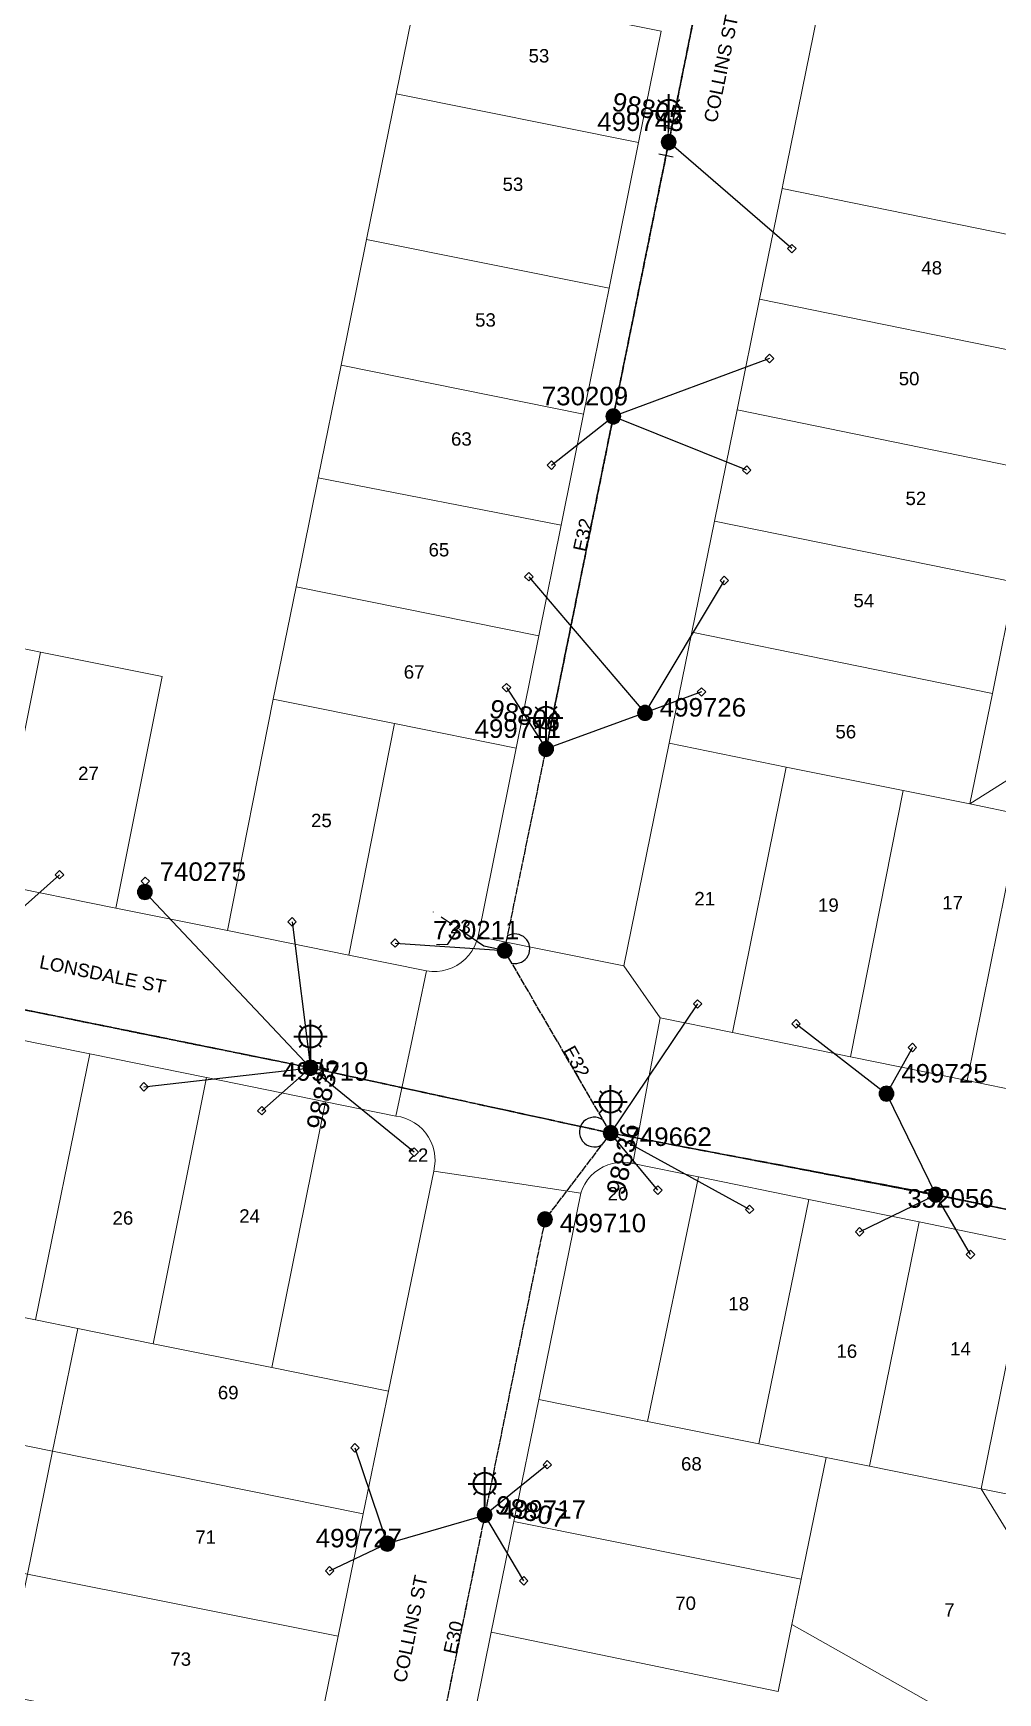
# Model space of a CAD drawing. Header units: metres. Extents: x 291879 to 294448, y 6259965 to 6261176.
# Drawn here: x 293783.8 to 293914, y 6260190.2 to 6260414 of the extents above; entities that cross this region are included whole.
import ezdxf
from ezdxf.enums import TextEntityAlignment as Align

# ---------------------------------------------------------------- set-up
doc = ezdxf.new("R2010")
doc.units = ezdxf.units.M
doc.linetypes.add('Cable Exist OH', pattern=[1, 1, 0])
doc.linetypes.add('Cable Exist UG', pattern=[8.2, 4, -1.2, 1.8, -1.2])
doc.layers.get('0').update_dxf_attribs({"color": 6})
for name, color, linetype, lineweight in [('Cadastre Buildings_SP_EXT', 9, 'Continuous', 5), ('Cadastre Land Parcels_SP_EXT', 9, 'Continuous', 5), ('Cadastre Roads_SP_EXT', 9, 'Continuous', 5)]:
    doc.layers.add(name, color=color, linetype=linetype, lineweight=lineweight)
for name, color, linetype in [('Duct_SP_EXT', 7, 'Continuous'), ('Equip_SP_SL_EXT', 7, 'Continuous'), ('Mains_HV_EXT', 7, 'Continuous'), ('Mains_LV_EXT', 7, 'Continuous'), ('Mains_SL_EXT', 7, 'Continuous'), ('Services_SP_EXT', 7, 'Continuous'), ('SupportsOH_SP_TR_HV_LV_SL_EXT', 7, 'Continuous'), ('Trench_SP_EXT', 7, 'Continuous')]:
    doc.layers.add(name, color=color, linetype=linetype)
doc.styles.add('iecARIAL', font='arial.ttf', dxfattribs={"height": 2})
doc.styles.add('POLE_LABEL', font='arial.ttf')
doc.styles.get("Standard").update_dxf_attribs({"font": 'arial.ttf'})

# ---------------------------------------------------------------- blocks, each defined once
blk = doc.blocks.new('SL_LANTERN_EXT')
at = {"lineweight": 40}
for p, q in [((-1.46, 5.68), (-1.06, 5.28)), ((0, 1.97), (0, 6.47)), ((1.46, 5.68), (1.06, 5.28)), ((-2.25, 4.22), (2.25, 4.22)), ((-1.46, 2.76), (-1.06, 3.16)), ((0, 0), (0, 2.72)), ((1.46, 2.76), (1.06, 3.16))]:
    blk.add_line(p, q, dxfattribs=at)
blk.add_circle((0, 4.22), 1.5, dxfattribs=at)
at = {"style": 'iecARIAL', "flags": 8}
blk.add_attdef('ASSET_NUM', (1.5, 1.5), '', height=2.5, dxfattribs=at)
for tag, p, height, flags in [('OPERATING_VOLTAGE', (0.98, -1.65), 0.2, 9), ('ORIENTATION', (0.98, -1.85), 0.2, 9), ('OWNED_BY', (0.98, -2.05), 0.2, 9), ('STATE', (0.98, -2.25), 0.2, 9), ('CONSTRUCTED_VOLTAGE', (0.98, -0.65), 0.2, 9), ('CONTROL_TYPE', (0.98, -0.85), 0.2, 9), ('LANTERN_PURPOSE', (0.98, -1.05), 0.2, 9), ('LANTERN_TYPE', (0.98, -1.25), 0.2, 9), ('NO_PHASES', (0.98, -1.45), 0.2, 9), ('LNUMBER', (2.18, -3.25), 2.5, 8), ('USAGE', (0.98, -2.45), 0.2, 9), ('CEXIST', (0.98, -2.65), 0.2, 9), ('CNEW', (0.98, -2.85), 0.2, 9), ('CNUMBER', (0.98, -3.05), 0.2, 9), ('CREMOVE', (0.98, -3.25), 0.2, 9), ('CREPLACE', (0.98, -3.45), 0.2, 9), ('LKINGHEIGHT', (0.98, -3.65), 0.2, 9), ('LBRACKET', (0.98, -3.85), 0.2, 9), ('LBRACKETVOCAB', (0.98, -4.05), 0.2, 9), ('LCATEGORY', (0.98, -4.25), 0.2, 9), ('LCHARGE1', (0.98, -4.45), 0.2, 9), ('LCHARGE1PERCENT', (0.98, -4.65), 0.2, 9), ('LCHARGE2', (0.98, -4.85), 0.2, 9), ('LCHARGE2PERCENT', (0.98, -5.05), 0.2, 9), ('LCHARGE3', (0.98, -5.25), 0.2, 9), ('LCHARGE3PERCENT', (0.98, -5.45), 0.2, 9), ('LEXIST', (0.98, -5.65), 0.2, 9), ('LLAMP', (0.98, -5.85), 0.2, 9), ('LLAMPVOCAB', (0.98, -6.05), 0.2, 9), ('LMAST', (0.98, -6.25), 0.2, 9), ('LMASTVOCAB', (0.98, -6.45), 0.2, 9), ('LNEW', (0.98, -6.65), 0.2, 9), ('LANTNUMBER', (0.98, -6.85), 0.2, 9), ('LOUTREACH', (0.98, -7.25), 0.2, 9), ('LOUTREACHVOCAB', (0.98, -7.45), 0.2, 9), ('LRATECODE', (0.98, -7.65), 0.2, 9), ('LREMOVE', (0.98, -7.85), 0.2, 9), ('LREPLACE', (0.98, -8.05), 0.2, 9), ('LTYPE', (0.98, -8.25), 0.2, 9), ('LTYPEVOCAB', (0.98, -8.45), 0.2, 9), ('LEGEND', (0.98, -8.65), 0.2, 9), ('LOCATION', (0.98, -8.85), 0.2, 9), ('NOTES', (0.98, -9.05), 0.2, 9), ('STREETNAME', (0.98, -9.25), 0.2, 9), ('SUBURB', (0.98, -9.45), 0.2, 1)]:
    blk.add_attdef(tag, p, '', height=height, dxfattribs=dict(flags=flags))
blk = doc.blocks.new('CCP_EXT')
at = {"flags": 9}
for tag, p in [('STATE', (0, -1.8)), ('NOTES', (0, -2))]:
    blk.add_attdef(tag, text='', height=0.2, dxfattribs=at).set_placement(p, align=Align.MIDDLE_LEFT)
blk.add_wipeout([(0, 0.57), (0.57, 0), (0, -0.57), (-0.57, 0)])
blk.add_lwpolyline([(-0.57, 0), (0, 0.57), (0.57, 0), (0, -0.57), (-0.57, 0)])
at = {"flags": 1}
blk.add_attdef('Z', (0, 0), '', height=0.2, dxfattribs=at)
at = {"flags": 9}
for tag, p in [('CCP_TYPE', (0, 0)), ('CONSTRUCTED_VOLTAGE', (0, -0.2)), ('OPERATING_VOLTAGE', (0, -0.6)), ('ORIENTATION', (0, -0.8)), ('OWNED_BY', (0, -1)), ('NO_PHASES', (0, -0.4)), ('USAGE', (0, -1.2)), ('LEGEND', (0, -1.4)), ('LIFE_SUPPORT', (0, -1.6))]:
    blk.add_attdef(tag, text='', height=0.2, dxfattribs=at).set_placement(p, align=Align.MIDDLE_LEFT)
blk = doc.blocks.new('POLE_EXT')
blk.add_hatch(color=256).paths.add_polyline_path([(-1, 0, 1), (1, 0, 1)])
blk.add_lwpolyline([(-1, 0, 1), (1, 0, 1)], format="xyb", close=True)
for tag, height, flags, p in [('pNumber', 2.5, 8, (-17.84, 2.07)), ('OWNED_BY', 0.2, 9, (1.35, -0.4)), ('SPECIAL_USE', 0.2, 9, (1.35, -0.8)), ('STATE', 0.2, 9, (1.35, -1)), ('cLV', 0.2, 9, (1.35, -1.4)), ('hDepth', 0.2, 9, (1.35, -1.6)), ('hDia', 0.2, 9, (1.35, -1.8)), ('cHV', 0.2, 9, (1.35, -2)), ('PARENT', 0.2, 9, (1.35, -0.6)), ('USAGE', 0.2, 9, (1.35, -1.2)), ('LBRACKET', 0.2, 9, (1.35, -2.2)), ('cLinedev', 0.2, 9, (1.35, -3.4)), ('pExisting', 0.2, 9, (1.35, -3.8)), ('pFooting', 0.2, 9, (1.35, -4.4)), ('LExisting', 0.2, 9, (1.35, -2.4)), ('LANTNUMBER', 0.2, 9, (1.35, -2.6)), ('LOther', 0.2, 9, (1.35, -2.8)), ('LRemove', 0.2, 9, (1.35, -3)), ('LEGEND', 0.2, 9, (1.35, -3.2)), ('LOCATION', 0.2, 9, (1.35, -3.6)), ('PFNUMBER', 0.2, 9, (1.35, -4)), ('NEWPFNUMBER', 0.2, 9, (1.35, -4.2)), ('pNew', 0.2, 9, (1.35, -4.6)), ('pRelocate', 0.2, 9, (1.35, -5)), ('pRemove', 0.2, 9, (1.35, -5.2)), ('pReplace', 0.2, 9, (1.35, -5.4)), ('pStay', 0.2, 9, (1.35, -5.6)), ('pType', 0.2, 9, (1.35, -5.8)), ('cspan', 0.2, 9, (1.35, -6)), ('STREETNAME', 0.2, 9, (1.35, -6.2)), ('SUBURB', 0.2, 9, (1.35, -6.4)), ('NOTES', 0.2, 9, (1.35, -6.6)), ('MAINTAINED_BY', 0.2, 9, (1.36, -6.81)), ('OPERATED_BY', 0.2, 9, (1.36, -7.01))]:
    blk.add_attdef(tag, text='', height=height, dxfattribs=dict(flags=flags)).set_placement(p, align=Align.MIDDLE_LEFT)
at = {"style": 'POLE_LABEL'}
for tag, height, flags, p in [('ASSET_NUM', 2.5, 8, (2, 2)), ('STRUCTURE_PLANT_NUMBER', 0.2, 9, (1.35, 0.03)), ('STREET_CODE', 0.2, 9, (1.35, -0.2))]:
    blk.add_attdef(tag, text='', height=height, dxfattribs=dict(at, flags=flags)).set_placement(p, align=Align.MIDDLE_LEFT)
at = {"flags": 1}
blk.add_attdef('Z', (1.35, -7.33), '', height=0.2, dxfattribs=at)
blk = doc.blocks.new('End Shackle_EXT')
at = {"flags": 9}
blk.add_attdef('NOTES', text='', height=0.2, dxfattribs=at).set_placement((0, -1.6), align=Align.MIDDLE_LEFT)
blk.add_wipeout([(0, 0.25), (1.81, 0.25), (1.82, -0.25), (0, -0.25)])
blk.add_line((1.81, -1), (1.81, 1))
at = {"flags": 1}
blk.add_attdef('Z', (0, 0), '', height=0.2, dxfattribs=at)
at = {"flags": 9}
for tag, p in [('CONNECTOR_TYPE', (0, 0)), ('CONSTRUCTED_VOLTAGE', (0, -0.2)), ('OPERATING_VOLTAGE', (0, -0.6)), ('ORIENTATION', (0, -0.8)), ('OWNED_BY', (0, -1)), ('STATE', (0, -1.2)), ('NO_PHASES', (0, -0.4)), ('USAGE', (0, -1.4))]:
    blk.add_attdef(tag, text='', height=0.2, dxfattribs=at).set_placement(p, align=Align.MIDDLE_LEFT)

msp = doc.modelspace()

# ---------------------------------------------------------------- linework, layer by layer
at = {"layer": 'Cadastre Land Parcels_SP_EXT', "linetype": 'Continuous'}
for points in [[(293933.85, 6260425.52), (293929.09, 6260426.51), (293893.26, 6260434), (293885.07, 6260393.77), (293884.94, 6260393.06), (293925.53, 6260384.79), (293928.59, 6260399.71), (293931.65, 6260414.7), (293933.85, 6260425.52)], [(293868.58, 6260414.28), (293835.88, 6260420.87), (293832.82, 6260405.84), (293865.55, 6260399.26), (293868.58, 6260414.28)], [(293865.55, 6260399.26), (293832.82, 6260405.84), (293828.84, 6260386.2), (293861.58, 6260379.64), (293865.55, 6260399.26)], [(293925.53, 6260384.79), (293884.94, 6260393.06), (293881.89, 6260378.13), (293922.48, 6260369.85), (293925.53, 6260384.79)], [(293861.58, 6260379.64), (293828.84, 6260386.2), (293825.4, 6260369.25), (293858.14, 6260362.61), (293861.58, 6260379.64)], [(293922.48, 6260369.85), (293881.89, 6260378.13), (293878.85, 6260363.22), (293919.43, 6260354.89), (293922.48, 6260369.85)], [(293858.14, 6260362.61), (293825.4, 6260369.25), (293822.3, 6260354.02), (293855.11, 6260347.65), (293858.14, 6260362.61)], [(293919.43, 6260354.89), (293878.85, 6260363.22), (293875.79, 6260348.21), (293916.33, 6260339.95), (293917.5, 6260345.57), (293919.43, 6260354.89)], [(293955.63, 6260347.46), (293919.43, 6260354.89), (293917.5, 6260345.57), (293916.33, 6260339.95), (293913.32, 6260324.97), (293910.26, 6260310.06), (293957.64, 6260339.91), (293957.15, 6260340.78), (293956.71, 6260341.66), (293956.35, 6260342.59), (293956.05, 6260343.53), (293955.84, 6260344.5), (293955.7, 6260345.48), (293955.63, 6260346.47), (293955.63, 6260347.46)], [(293855.11, 6260347.65), (293822.3, 6260354.02), (293819.33, 6260339.36), (293852.1, 6260332.74), (293855.11, 6260347.65)], [(293916.33, 6260339.95), (293875.79, 6260348.21), (293872.74, 6260333.23), (293913.32, 6260324.97), (293916.33, 6260339.95)], [(293852.1, 6260332.74), (293819.33, 6260339.36), (293816.24, 6260324.18), (293832.61, 6260320.9), (293849.04, 6260317.6), (293852.1, 6260332.74)], [(293963.81, 6260335.03), (293962.89, 6260335.41), (293962, 6260335.87), (293961.15, 6260336.39), (293960.34, 6260336.98), (293959.58, 6260337.63), (293958.88, 6260338.34), (293958.24, 6260339.11), (293957.64, 6260339.91), (293910.26, 6260310.06), (293917.12, 6260308.65), (293932.96, 6260305.44), (293948.87, 6260302.24), (293963.81, 6260335.03)], [(293769.13, 6260333.77), (293768.46, 6260333.91), (293765.37, 6260318.68), (293762.09, 6260302.69), (293778.55, 6260299.35), (293784.83, 6260330.54), (293769.13, 6260333.77)], [(293913.32, 6260324.97), (293872.74, 6260333.23), (293869.68, 6260318.26), (293885.46, 6260315.04), (293901.26, 6260311.86), (293910.26, 6260310.06), (293913.32, 6260324.97)], [(293784.83, 6260330.54), (293778.55, 6260299.35), (293794.99, 6260296.02), (293801.27, 6260327.25), (293784.83, 6260330.54)], [(293832.61, 6260320.9), (293816.24, 6260324.18), (293810.09, 6260292.97), (293826.44, 6260289.66), (293832.61, 6260320.9)], [(293849.04, 6260317.6), (293832.61, 6260320.9), (293826.44, 6260289.66), (293836.93, 6260287.53), (293837.64, 6260287.45), (293838.35, 6260287.46), (293839.05, 6260287.54), (293839.74, 6260287.71), (293840.41, 6260287.96), (293841.04, 6260288.28), (293841.63, 6260288.67), (293842.17, 6260289.13), (293842.65, 6260289.65), (293843.07, 6260290.22), (293843.42, 6260290.84), (293843.7, 6260291.5), (293843.9, 6260292.18), (293849.04, 6260317.6)], [(293885.46, 6260315.04), (293869.68, 6260318.26), (293863.56, 6260288.24), (293868.47, 6260281.21), (293878.21, 6260279.22), (293885.46, 6260315.04)], [(293901.26, 6260311.86), (293885.46, 6260315.04), (293878.21, 6260279.22), (293894.15, 6260275.96), (293901.26, 6260311.86)], [(293910.26, 6260310.06), (293901.26, 6260311.86), (293894.15, 6260275.96), (293909.88, 6260272.75), (293917.12, 6260308.65), (293910.26, 6260310.06)], [(293932.96, 6260305.44), (293917.12, 6260308.65), (293909.88, 6260272.75), (293925.65, 6260269.53), (293932.96, 6260305.44)], [(293791.5, 6260276.35), (293775.62, 6260279.56), (293768.35, 6260243.68), (293784.17, 6260240.48), (293791.5, 6260276.35)], [(293807.25, 6260273.15), (293791.5, 6260276.35), (293784.17, 6260240.48), (293789.86, 6260239.33), (293800.04, 6260237.27), (293807.25, 6260273.15)], [(293823.29, 6260269.89), (293807.25, 6260273.15), (293800.04, 6260237.27), (293816.07, 6260234.04), (293823.29, 6260269.89)], [(293832.81, 6260267.96), (293823.29, 6260269.89), (293816.07, 6260234.04), (293831.81, 6260230.86), (293837.91, 6260260.55), (293838.03, 6260261.22), (293838.08, 6260261.89), (293838.05, 6260262.57), (293837.95, 6260263.24), (293837.77, 6260263.89), (293837.52, 6260264.52), (293837.2, 6260265.12), (293836.82, 6260265.67), (293836.38, 6260266.19), (293835.88, 6260266.65), (293835.33, 6260267.04), (293834.74, 6260267.38), (293834.12, 6260267.65), (293833.47, 6260267.84), (293832.81, 6260267.96)], [(293864.76, 6260261.59), (293864.09, 6260261.7), (293863.4, 6260261.74), (293862.72, 6260261.69), (293862.05, 6260261.57), (293861.39, 6260261.37), (293860.77, 6260261.1), (293860.17, 6260260.76), (293859.62, 6260260.36), (293859.12, 6260259.89), (293858.68, 6260259.37), (293858.3, 6260258.8), (293857.98, 6260258.19), (293857.74, 6260257.55), (293852.07, 6260229.74), (293866.74, 6260226.78), (293873.62, 6260259.76), (293864.76, 6260261.59)], [(293888.52, 6260256.72), (293873.62, 6260259.76), (293866.74, 6260226.78), (293881.8, 6260223.75), (293888.52, 6260256.72)], [(293903.43, 6260253.69), (293888.52, 6260256.72), (293881.8, 6260223.75), (293890.85, 6260221.92), (293896.72, 6260220.74), (293903.43, 6260253.69)], [(293736.7, 6260250.07), (293721.26, 6260253.18), (293719.17, 6260236.42), (293786.47, 6260222.79), (293789.86, 6260239.33), (293784.17, 6260240.48), (293768.35, 6260243.68), (293752.44, 6260246.89), (293736.7, 6260250.07)], [(293918.44, 6260250.6), (293903.43, 6260253.69), (293896.72, 6260220.74), (293911.77, 6260217.68), (293918.44, 6260250.6)], [(293933.36, 6260247.59), (293918.44, 6260250.6), (293911.77, 6260217.68), (293926.63, 6260214.71), (293933.36, 6260247.59)], [(293800.04, 6260237.27), (293789.86, 6260239.33), (293786.47, 6260222.79), (293828.39, 6260214.33), (293831.81, 6260230.86), (293816.07, 6260234.04), (293800.04, 6260237.27)], [(293786.47, 6260222.79), (293719.17, 6260236.42), (293717.05, 6260219.36), (293783.06, 6260206.17), (293786.47, 6260222.79)], [(293890.85, 6260221.92), (293881.8, 6260223.75), (293866.74, 6260226.78), (293852.07, 6260229.74), (293848.72, 6260213.3), (293887.51, 6260205.5), (293890.85, 6260221.92)], [(293828.39, 6260214.33), (293786.47, 6260222.79), (293783.06, 6260206.17), (293824.99, 6260197.81), (293828.39, 6260214.33)], [(293935.89, 6260178.48), (293911.77, 6260217.68), (293896.72, 6260220.74), (293890.85, 6260221.92), (293887.51, 6260205.5), (293886.25, 6260199.38), (293922.51, 6260178.94), (293922.98, 6260181.1), (293935.89, 6260178.48)], [(293926.63, 6260214.71), (293911.77, 6260217.68), (293935.89, 6260178.48), (293950.78, 6260175.46), (293941.41, 6260211.72), (293926.63, 6260214.71)], [(293887.51, 6260205.5), (293848.72, 6260213.3), (293845.67, 6260198.34), (293884.37, 6260190.34), (293886.25, 6260199.38), (293887.51, 6260205.5)], [(293824.99, 6260197.81), (293783.06, 6260206.17), (293779.73, 6260189.93), (293821.64, 6260181.42), (293824.99, 6260197.81)]]:
    msp.add_lwpolyline(points, close=True, dxfattribs=at)
at = {"layer": 'Duct_SP_EXT', "linetype": 'Continuous'}
msp.add_lwpolyline([(293838.29, 6260291.12), (293839.8, 6260291.15), (293841.12, 6260293.09)], dxfattribs=at)
at = {"layer": 'Mains_LV_EXT', "linetype": 'Cable Exist OH'}
for points in [[(293847.47, 6260290.29), (293853.07, 6260317.47)], [(293861.78, 6260265.68), (293847.47, 6260290.29)], [(293821.27, 6260274.48), (293769.86, 6260284.9)], [(293861.78, 6260265.68), (293821.27, 6260274.48)], [(293934.2, 6260251.43), (293905.59, 6260257.4)], [(293844.79, 6260214.16), (293836.7, 6260174.48)]]:
    msp.add_lwpolyline(points, dxfattribs=at)
at = {"layer": 'Mains_LV_EXT', "linetype": 'Continuous'}
for points in [[(293848.48, 6260288.57, 1.453841), (293847.87, 6260292.25)], [(293860.77, 6260267.4, 1.870799), (293860.57, 6260264.08)]]:
    msp.add_lwpolyline(points, format="xyb", dxfattribs=at)
at = {"layer": 'Mains_SL_EXT', "linetype": 'Cable Exist OH'}
for points in [[(293861.78, 6260265.68), (293847.47, 6260290.29), (293853.07, 6260317.47)], [(293769.87, 6260284.89), (293821.27, 6260274.48)], [(293821.27, 6260274.48), (293861.78, 6260265.68)], [(293844.79, 6260214.16), (293836.64, 6260174.22), (293827.77, 6260130.74)]]:
    msp.add_lwpolyline(points, dxfattribs=at)
at = {"layer": 'Services_SP_EXT'}
for points in [[(293866.41, 6260322.34), (293853.07, 6260317.47)], [(293899.01, 6260270.98), (293905.65, 6260257.36)], [(293831.63, 6260210.3), (293844.79, 6260214.16)]]:
    msp.add_lwpolyline(points, dxfattribs=at)
at = {"layer": 'Trench_SP_EXT', "linetype": 'Cable Exist UG'}
msp.add_lwpolyline([(293847.47, 6260290.29), (293844.67, 6260290.86), (293837.87, 6260295.5)], dxfattribs=at)

# ---------------------------------------------------------------- block references
at = {"layer": 'Equip_SP_SL_EXT'}
ref = msp.add_blockref('SL_LANTERN_EXT', (293869.62, 6260399.32), dxfattribs=at)
ref.add_attrib('ASSET_NUM', '98805', dxfattribs={"layer": '0', "height": 2.5, "rotation": 347.5125, "style": 'iecARIAL'}).set_placement((293871.12, 6260400.82), align=Align.BOTTOM_RIGHT)
ref = msp.add_blockref('SL_LANTERN_EXT', (293853.07, 6260317.47), dxfattribs=at)
ref.add_attrib('ASSET_NUM', '98806', dxfattribs={"layer": '0', "height": 2.5, "rotation": 347.5428, "style": 'iecARIAL'}).set_placement((293854.57, 6260318.97), align=Align.BOTTOM_RIGHT)
ref = msp.add_blockref('SL_LANTERN_EXT', (293821.27, 6260274.48), dxfattribs=at)
ref.add_attrib('ASSET_NUM', '98835', dxfattribs={"layer": '0', "height": 2.5, "rotation": 77.5435, "style": 'iecARIAL'}).set_placement((293822.77, 6260275.98), align=Align.TOP_RIGHT)
ref = msp.add_blockref('SL_LANTERN_EXT', (293861.78, 6260265.68), dxfattribs=at)
ref.add_attrib('ASSET_NUM', '98836', dxfattribs={"layer": '0', "height": 2.5, "rotation": 77.3919, "style": 'iecARIAL'}).set_placement((293863.28, 6260267.18), align=Align.TOP_RIGHT)
ref = msp.add_blockref('SL_LANTERN_EXT', (293844.79, 6260214.16), dxfattribs=at)
ref.add_attrib('ASSET_NUM', '98807', dxfattribs={"layer": '0', "height": 2.5, "rotation": 347.513, "style": 'iecARIAL'}).set_placement((293846.29, 6260215.66), align=Align.MIDDLE_LEFT)
at = {"layer": 'SupportsOH_SP_TR_HV_LV_SL_EXT'}
ref = msp.add_blockref('POLE_EXT', (293862.14, 6260362.32), dxfattribs=at)
ref.add_attrib('ASSET_NUM', '730209', dxfattribs={"layer": '0', "height": 2.5, "style": 'POLE_LABEL'}).set_placement((293864.14, 6260363.07), align=Align.BOTTOM_RIGHT)
ref = msp.add_blockref('POLE_EXT', (293853.07, 6260317.47), dxfattribs=at)
ref.add_attrib('ASSET_NUM', '499711', dxfattribs={"layer": '0', "height": 2.5, "style": 'POLE_LABEL'}).set_placement((293855.07, 6260318.22), align=Align.BOTTOM_RIGHT)
ref = msp.add_blockref('POLE_EXT', (293847.47, 6260290.29), dxfattribs=at)
ref.add_attrib('ASSET_NUM', '730211', dxfattribs={"layer": '0', "height": 2.5, "rotation": 359.9809, "style": 'POLE_LABEL'}).set_placement((293849.47, 6260291.04), align=Align.BOTTOM_RIGHT)
ref = msp.add_blockref('POLE_EXT', (293821.27, 6260274.48), dxfattribs=at)
ref.add_attrib('ASSET_NUM', '499719', dxfattribs={"layer": '0', "height": 2.5, "rotation": 359.9503, "style": 'POLE_LABEL'}).set_placement((293823.27, 6260275.23), align=Align.TOP_CENTER)
ref = msp.add_blockref('POLE_EXT', (293899.01, 6260270.98), dxfattribs=at)
ref.add_attrib('ASSET_NUM', '499725', dxfattribs={"layer": '0', "height": 2.5, "style": 'POLE_LABEL'}).set_placement((293901.01, 6260271.73), align=Align.BOTTOM_LEFT)
ref = msp.add_blockref('POLE_EXT', (293861.78, 6260265.68), dxfattribs=at)
ref.add_attrib('ASSET_NUM', '749662', dxfattribs={"layer": '0', "height": 2.5, "rotation": 0.0596, "style": 'POLE_LABEL'}).set_placement((293863.78, 6260266.43), align=Align.TOP_LEFT)
ref = msp.add_blockref('POLE_EXT', (293905.65, 6260257.36), dxfattribs=at)
ref.add_attrib('ASSET_NUM', '332056', dxfattribs={"layer": '0', "height": 2.5, "style": 'POLE_LABEL'}).set_placement((293907.65, 6260258.11), align=Align.TOP_CENTER)
ref = msp.add_blockref('POLE_EXT', (293852.92, 6260254.03), dxfattribs=at)
ref.add_attrib('ASSET_NUM', '499710', dxfattribs={"layer": '0', "height": 2.5, "rotation": 0.0176, "style": 'POLE_LABEL'}).set_placement((293854.92, 6260254.79), align=Align.TOP_LEFT)
ref = msp.add_blockref('POLE_EXT', (293844.79, 6260214.16), dxfattribs=at)
ref.add_attrib('ASSET_NUM', '499717', dxfattribs={"layer": '0', "height": 2.5, "style": 'POLE_LABEL'}).set_placement((293846.79, 6260214.91), align=Align.MIDDLE_LEFT)
ref = msp.add_blockref('POLE_EXT', (293831.63, 6260210.3), dxfattribs=at)
ref.add_attrib('ASSET_NUM', '499727', dxfattribs={"layer": '0', "height": 2.5, "style": 'POLE_LABEL'}).set_placement((293833.63, 6260211.05), align=Align.MIDDLE_RIGHT)

# ---------------------------------------------------------------- texts
at = {"layer": 'Cadastre Land Parcels_SP_EXT'}
for s, p in [('53', (293850.71, 6260410.06)), ('53', (293847.2, 6260392.73)), ('48', (293903.71, 6260381.46)), ('53', (293843.49, 6260374.43)), ('50', (293900.66, 6260366.52)), ('63', (293840.24, 6260358.38)), ('52', (293901.58, 6260350.37)), ('65', (293837.21, 6260343.44)), ('54', (293894.55, 6260336.59)), ('67', (293833.86, 6260326.96)), ('56', (293892.12, 6260318.9)), ('27', (293789.91, 6260313.29)), ('25', (293821.35, 6260306.93)), ('21', (293873.08, 6260296.39)), ('19', (293889.77, 6260295.52)), ('17', (293906.53, 6260295.85)), ('23', (293840.11, 6260292.61)), ('22', (293834.38, 6260261.8)), ('20', (293861.37, 6260256.59)), ('26', (293794.56, 6260253.32)), ('24', (293811.66, 6260253.59)), ('18', (293877.67, 6260241.75)), ('16', (293892.26, 6260235.36)), ('14', (293907.59, 6260235.68)), ('69', (293808.77, 6260229.77)), ('68', (293871.28, 6260220.16)), ('71', (293805.73, 6260210.28)), ('70', (293870.5, 6260201.37)), ('7', (293906.81, 6260200.47)), ('73', (293802.36, 6260193.83))]:
    msp.add_text(s, height=1.8, dxfattribs=at).set_placement(p)
at = {"layer": 'Cadastre Roads_SP_EXT'}
for s, rotation, p in [('COLLINS ST', 78.5231, (293876.1, 6260401.84)), ('LONSDALE ST', 348.5395, (293784.58, 6260287.93)), ('COLLINS ST', 78.4298, (293834.16, 6260191.45))]:
    msp.add_text(s, height=1.8, rotation=rotation, dxfattribs=at).set_placement(p)
at = {"layer": 'Mains_LV_EXT'}
for s, rotation, p in [('E32', 77.4882, (293858.43, 6260343.97)), ('E32', 299.0265, (293855.3, 6260276.81)), ('E30', 77.3894, (293840.94, 6260195.27))]:
    msp.add_text(s, height=1.8, rotation=rotation, dxfattribs=at).set_placement(p)

# ---------------------------------------------------------------- next in the draw order: block references
at = {"layer": 'Services_SP_EXT'}
for p in [(293886.24, 6260384.95), (293883.22, 6260370.14), (293853.78, 6260355.75), (293880.15, 6260355.09), (293850.74, 6260340.7), (293877.12, 6260340.19), (293847.72, 6260325.75), (293874.05, 6260325.16), (293787.4, 6260300.51), (293798.98, 6260299.63), (293818.78, 6260294.16), (293832.69, 6260291.3), (293873.52, 6260283.09), (293886.81, 6260280.41), (293902.51, 6260277.21), (293798.8, 6260271.9), (293814.69, 6260268.68), (293835.26, 6260263.1), (293868.15, 6260257.97), (293880.53, 6260255.38), (293895.38, 6260252.36), (293910.35, 6260249.3), (293827.27, 6260223.22), (293853.23, 6260220.95), (293823.85, 6260206.63), (293850.05, 6260205.28)]:
    msp.add_blockref('CCP_EXT', p, dxfattribs=at)

# ---------------------------------------------------------------- next in the draw order: linework, layer by layer
at = {"layer": 'Cadastre Buildings_SP_EXT', "linetype": 'Continuous'}
msp.add_lwpolyline([(293781.15, 6260429.23), (293779.27, 6260413.1), (293774.36, 6260414.1), (293772.46, 6260398.24), (293777.22, 6260397.39), (293774.95, 6260379.38), (293773.08, 6260364.08), (293771.14, 6260348.94), (293769.13, 6260333.77), (293784.83, 6260330.54), (293801.27, 6260327.25), (293794.99, 6260296.02), (293810.09, 6260292.97), (293816.24, 6260324.18), (293819.33, 6260339.36), (293822.3, 6260354.02), (293825.4, 6260369.25), (293828.84, 6260386.2), (293832.82, 6260405.84), (293835.88, 6260420.87)], dxfattribs=at)
at = {"layer": 'Cadastre Roads_SP_EXT', "linetype": 'Continuous'}
for points in [[(293868.58, 6260414.28), (293865.55, 6260399.26), (293861.58, 6260379.64), (293858.14, 6260362.61), (293855.11, 6260347.65), (293852.1, 6260332.74), (293849.04, 6260317.6), (293843.9, 6260292.18), (293852.13, 6260290.53), (293863.56, 6260288.24), (293869.68, 6260318.26), (293872.74, 6260333.23), (293875.79, 6260348.21), (293878.85, 6260363.22), (293881.89, 6260378.13), (293884.94, 6260393.06), (293885.07, 6260393.77), (293893.26, 6260434)], [(293925.65, 6260269.53), (293909.88, 6260272.75), (293894.15, 6260275.96), (293878.21, 6260279.22), (293878.21, 6260279.22), (293868.47, 6260281.21), (293866.64, 6260271.52), (293864.76, 6260261.59), (293873.62, 6260259.76), (293888.52, 6260256.72), (293903.43, 6260253.69), (293918.44, 6260250.6)]]:
    msp.add_lwpolyline(points, dxfattribs=at)
for points in [[(293762.09, 6260302.69), (293745.45, 6260306.06), (293733.82, 6260308.41), (293732.95, 6260298.39), (293732.09, 6260288.42), (293743.92, 6260285.98), (293759.88, 6260282.76), (293775.62, 6260279.56), (293791.5, 6260276.35), (293807.25, 6260273.15), (293823.29, 6260269.89), (293832.81, 6260267.96), (293834.85, 6260277.64), (293836.93, 6260287.53), (293826.44, 6260289.66), (293810.09, 6260292.97), (293794.99, 6260296.02), (293778.55, 6260299.35), (293762.09, 6260302.69)], [(293857.74, 6260257.55), (293849.46, 6260258.81), (293837.91, 6260260.55), (293831.81, 6260230.86), (293828.39, 6260214.33), (293824.99, 6260197.81), (293821.64, 6260181.42), (293818.28, 6260165.07), (293814.88, 6260148.53), (293811.52, 6260132.15), (293822.66, 6260128.42), (293830.84, 6260125.68), (293836.2, 6260151.95), (293839.54, 6260168.31), (293842.58, 6260183.2), (293845.67, 6260198.34), (293848.72, 6260213.3), (293852.07, 6260229.74), (293857.74, 6260257.55)]]:
    msp.add_lwpolyline(points, close=True, dxfattribs=at)
at = {"layer": 'Mains_HV_EXT', "linetype": 'Cable Exist OH'}
msp.add_lwpolyline([(293971.87, 6260243.92), (293933.82, 6260251.62), (293905.64, 6260257.27), (293861.78, 6260265.68), (293821.32, 6260274.45), (293769.86, 6260284.9), (293732.07, 6260292.54), (293707.03, 6260297.61)], dxfattribs=at)
at = {"layer": 'Mains_LV_EXT', "linetype": 'Cable Exist OH'}
for points in [[(293853.07, 6260317.47), (293862.14, 6260362.32)], [(293861.78, 6260265.68), (293852.92, 6260254.03), (293844.79, 6260214.16)], [(293905.59, 6260257.4), (293861.63, 6260265.7)]]:
    msp.add_lwpolyline(points, dxfattribs=at)
at = {"layer": 'Mains_SL_EXT', "linetype": 'Cable Exist OH'}
for points in [[(293861.78, 6260265.68), (293852.92, 6260254.03), (293844.79, 6260214.16)], [(293861.78, 6260265.68), (293905.65, 6260257.36), (293934.22, 6260251.43)]]:
    msp.add_lwpolyline(points, dxfattribs=at)
at = {"layer": 'Services_SP_EXT'}
for points in [[(293886.24, 6260384.95), (293869.62, 6260399.32)], [(293883.22, 6260370.14), (293862.14, 6260362.32)], [(293853.78, 6260355.75), (293862.14, 6260362.32)], [(293880.15, 6260355.09), (293862.14, 6260362.32)], [(293850.74, 6260340.7), (293866.41, 6260322.34)], [(293877.12, 6260340.19), (293866.41, 6260322.34)], [(293847.72, 6260325.75), (293853.07, 6260317.47)], [(293874.05, 6260325.16), (293866.41, 6260322.34)], [(293787.4, 6260300.51), (293769.86, 6260284.9)], [(293821.27, 6260274.48), (293798.92, 6260298.18)], [(293818.78, 6260294.16), (293821.27, 6260274.48)], [(293832.69, 6260291.3), (293847.47, 6260290.29)], [(293873.52, 6260283.09), (293861.78, 6260265.68)], [(293886.81, 6260280.41), (293899.01, 6260270.98)], [(293902.51, 6260277.21), (293899.01, 6260270.98)], [(293798.8, 6260271.9), (293821.27, 6260274.48)], [(293814.69, 6260268.68), (293821.27, 6260274.48)], [(293835.26, 6260263.1), (293821.27, 6260274.48)], [(293868.15, 6260257.97), (293861.78, 6260265.68)], [(293880.53, 6260255.38), (293861.78, 6260265.68)], [(293895.38, 6260252.36), (293905.65, 6260257.36)], [(293910.35, 6260249.3), (293905.65, 6260257.36)], [(293827.27, 6260223.22), (293831.63, 6260210.3)], [(293853.23, 6260220.95), (293844.79, 6260214.16)], [(293850.05, 6260205.28), (293844.79, 6260214.16)], [(293823.85, 6260206.63), (293831.63, 6260210.3)]]:
    msp.add_lwpolyline(points, dxfattribs=at)

# ---------------------------------------------------------------- next in the draw order: block references
at = {"layer": 'SupportsOH_SP_TR_HV_LV_SL_EXT'}
ref = msp.add_blockref('POLE_EXT', (293866.41, 6260322.34), dxfattribs=at)
ref.add_attrib('ASSET_NUM', '499726', dxfattribs={"layer": '0', "height": 2.5, "style": 'POLE_LABEL'}).set_placement((293868.41, 6260323.09), align=Align.MIDDLE_LEFT)
ref = msp.add_blockref('POLE_EXT', (293798.92, 6260298.18), dxfattribs=at)
ref.add_attrib('ASSET_NUM', '740275', dxfattribs={"layer": '0', "height": 2.5, "style": 'POLE_LABEL'}).set_placement((293800.92, 6260298.93), align=Align.BOTTOM_LEFT)

# ---------------------------------------------------------------- next in the draw order: block references
at = {"layer": 'Mains_LV_EXT', "rotation": 258.5833506794064}
msp.add_blockref('End Shackle_EXT', (293869.62, 6260399.32), dxfattribs=at)

# ---------------------------------------------------------------- next in the draw order: block references
at = {"layer": 'Mains_LV_EXT', "rotation": 78.54959565995311}
msp.add_blockref('End Shackle_EXT', (293869.62, 6260399.32), dxfattribs=at)

# ---------------------------------------------------------------- next in the draw order: linework, layer by layer
at = {"layer": 'Mains_LV_EXT', "linetype": 'Cable Exist OH'}
for points in [[(293869.62, 6260399.32), (293878.61, 6260443.79)], [(293862.14, 6260362.32), (293869.62, 6260399.32)]]:
    msp.add_lwpolyline(points, dxfattribs=at)
at = {"layer": 'Mains_SL_EXT', "linetype": 'Cable Exist OH'}
for points in [[(293889.35, 6260494.6), (293878.61, 6260443.79), (293869.62, 6260399.32)], [(293869.62, 6260399.32), (293862.14, 6260362.32), (293853.07, 6260317.47)]]:
    msp.add_lwpolyline(points, dxfattribs=at)

# ---------------------------------------------------------------- next in the draw order: block references
at = {"layer": 'SupportsOH_SP_TR_HV_LV_SL_EXT'}
ref = msp.add_blockref('POLE_EXT', (293869.62, 6260399.32), dxfattribs=at)
ref.add_attrib('ASSET_NUM', '499743', dxfattribs={"layer": '0', "height": 2.5, "style": 'POLE_LABEL'}).set_placement((293871.62, 6260400.07), align=Align.BOTTOM_RIGHT)

doc.saveas('drawing.dxf')
